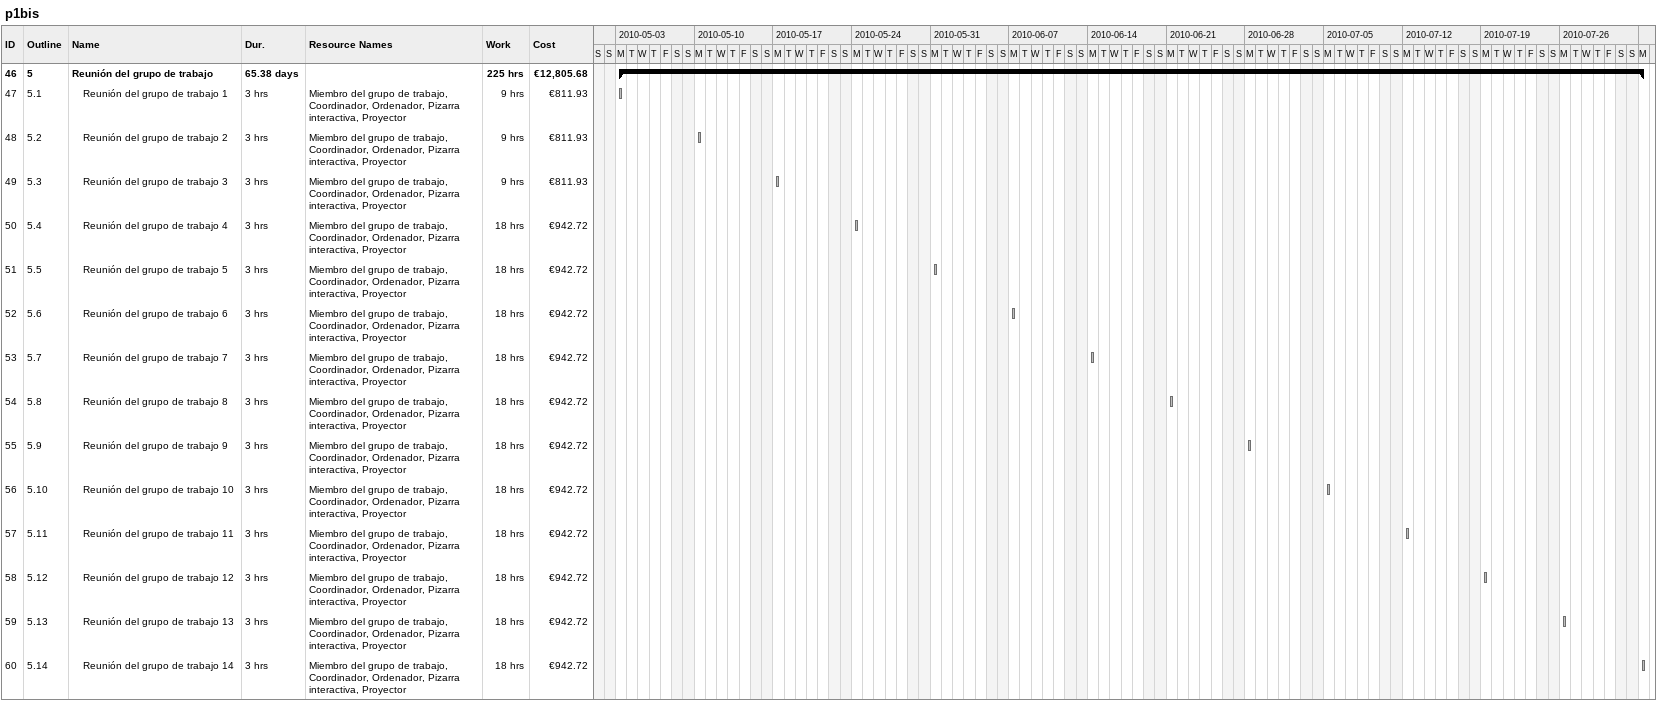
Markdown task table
p1bis

| ID | WBS | Task | Duration | Start | Finish | Resources | Work (h) | Cost (€) |
|---|---|---|---|---|---|---|---|---|
| 46 | 5 | **Reunión del grupo de trabajo** | 65.38d | 2010-05-03 | 2010-08-02 |  | 225 | 12805.68 |
| 47 | 5.1 | Reunión del grupo de trabajo 1 | 3h | 2010-05-03 | 2010-05-03 | Miembro del grupo de trabajo, Coordinador, Ordenador, Pizarra interactiva, Proyector | 9 | 811.93 |
| 48 | 5.2 | Reunión del grupo de trabajo 2 | 3h | 2010-05-10 | 2010-05-10 | Miembro del grupo de trabajo, Coordinador, Ordenador, Pizarra interactiva, Proyector | 9 | 811.93 |
| 49 | 5.3 | Reunión del grupo de trabajo 3 | 3h | 2010-05-17 | 2010-05-17 | Miembro del grupo de trabajo, Coordinador, Ordenador, Pizarra interactiva, Proyector | 9 | 811.93 |
| 50 | 5.4 | Reunión del grupo de trabajo 4 | 3h | 2010-05-24 | 2010-05-24 | Miembro del grupo de trabajo, Coordinador, Ordenador, Pizarra interactiva, Proyector | 18 | 942.72 |
| 51 | 5.5 | Reunión del grupo de trabajo 5 | 3h | 2010-05-31 | 2010-05-31 | Miembro del grupo de trabajo, Coordinador, Ordenador, Pizarra interactiva, Proyector | 18 | 942.72 |
| 52 | 5.6 | Reunión del grupo de trabajo 6 | 3h | 2010-06-07 | 2010-06-07 | Miembro del grupo de trabajo, Coordinador, Ordenador, Pizarra interactiva, Proyector | 18 | 942.72 |
| 53 | 5.7 | Reunión del grupo de trabajo 7 | 3h | 2010-06-14 | 2010-06-14 | Miembro del grupo de trabajo, Coordinador, Ordenador, Pizarra interactiva, Proyector | 18 | 942.72 |
| 54 | 5.8 | Reunión del grupo de trabajo 8 | 3h | 2010-06-21 | 2010-06-21 | Miembro del grupo de trabajo, Coordinador, Ordenador, Pizarra interactiva, Proyector | 18 | 942.72 |
| 55 | 5.9 | Reunión del grupo de trabajo 9 | 3h | 2010-06-28 | 2010-06-28 | Miembro del grupo de trabajo, Coordinador, Ordenador, Pizarra interactiva, Proyector | 18 | 942.72 |
| 56 | 5.10 | Reunión del grupo de trabajo 10 | 3h | 2010-07-05 | 2010-07-05 | Miembro del grupo de trabajo, Coordinador, Ordenador, Pizarra interactiva, Proyector | 18 | 942.72 |
| 57 | 5.11 | Reunión del grupo de trabajo 11 | 3h | 2010-07-12 | 2010-07-12 | Miembro del grupo de trabajo, Coordinador, Ordenador, Pizarra interactiva, Proyector | 18 | 942.72 |
| 58 | 5.12 | Reunión del grupo de trabajo 12 | 3h | 2010-07-19 | 2010-07-19 | Miembro del grupo de trabajo, Coordinador, Ordenador, Pizarra interactiva, Proyector | 18 | 942.72 |
| 59 | 5.13 | Reunión del grupo de trabajo 13 | 3h | 2010-07-26 | 2010-07-26 | Miembro del grupo de trabajo, Coordinador, Ordenador, Pizarra interactiva, Proyector | 18 | 942.72 |
| 60 | 5.14 | Reunión del grupo de trabajo 14 | 3h | 2010-08-02 | 2010-08-02 | Miembro del grupo de trabajo, Coordinador, Ordenador, Pizarra interactiva, Proyector | 18 | 942.72 |
